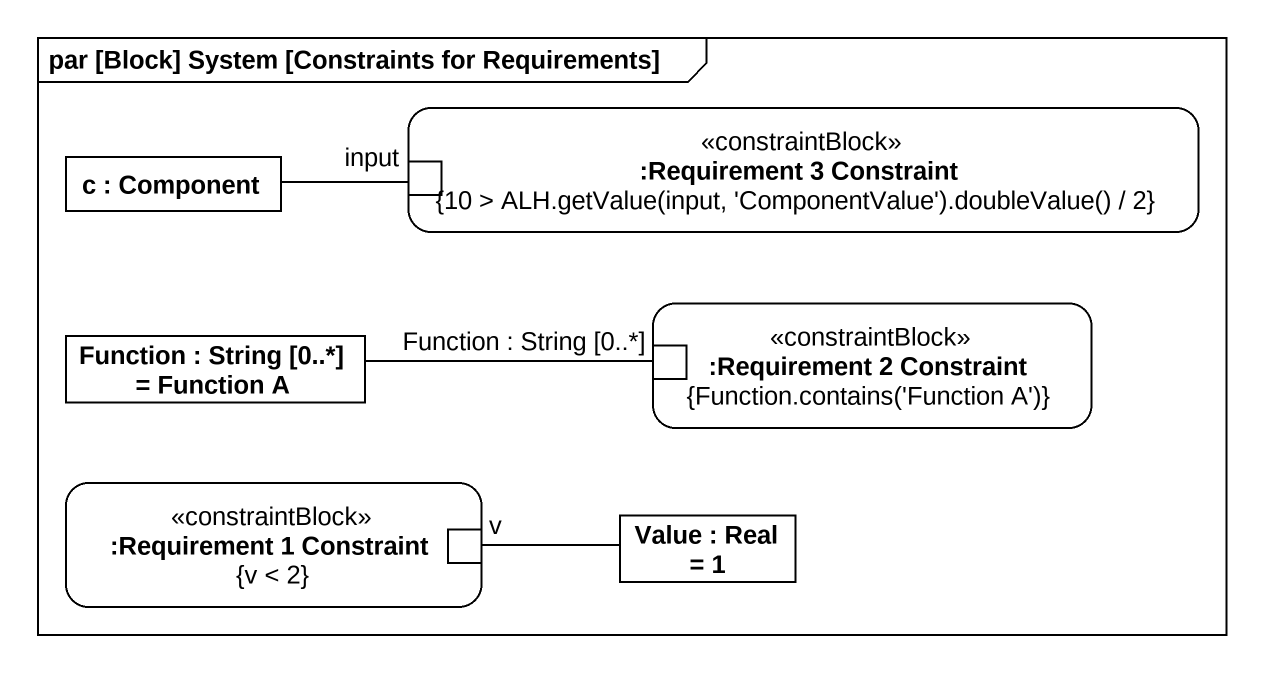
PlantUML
@startuml
mainframe par [Block] System [Constraints for Requirements]
rectangle ":Requirement 3 Constraint\n{10 > ALH.getValue(input, 'ComponentValue').doubleValue() / 2}" as Requirement_3_Constraint <<constraintBlock>> {
  port input
}
rectangle "c : Component" as c
rectangle "Function : String [0..*] = Function A" as Function
rectangle ":Requirement 2 Constraint\n{Function.contains('Function A')}" as Requirement_2_Constraint <<constraintBlock>> {
  port "Function : String [0..*]" as Function_String_0
}
rectangle ":Requirement 1 Constraint\n{v < 2}" as Requirement_1_Constraint <<constraintBlock>> {
  port v
}
rectangle "Value : Real = 1" as Value
c -right- input
Function -right- Function_String_0
v -right- Value
@enduml
